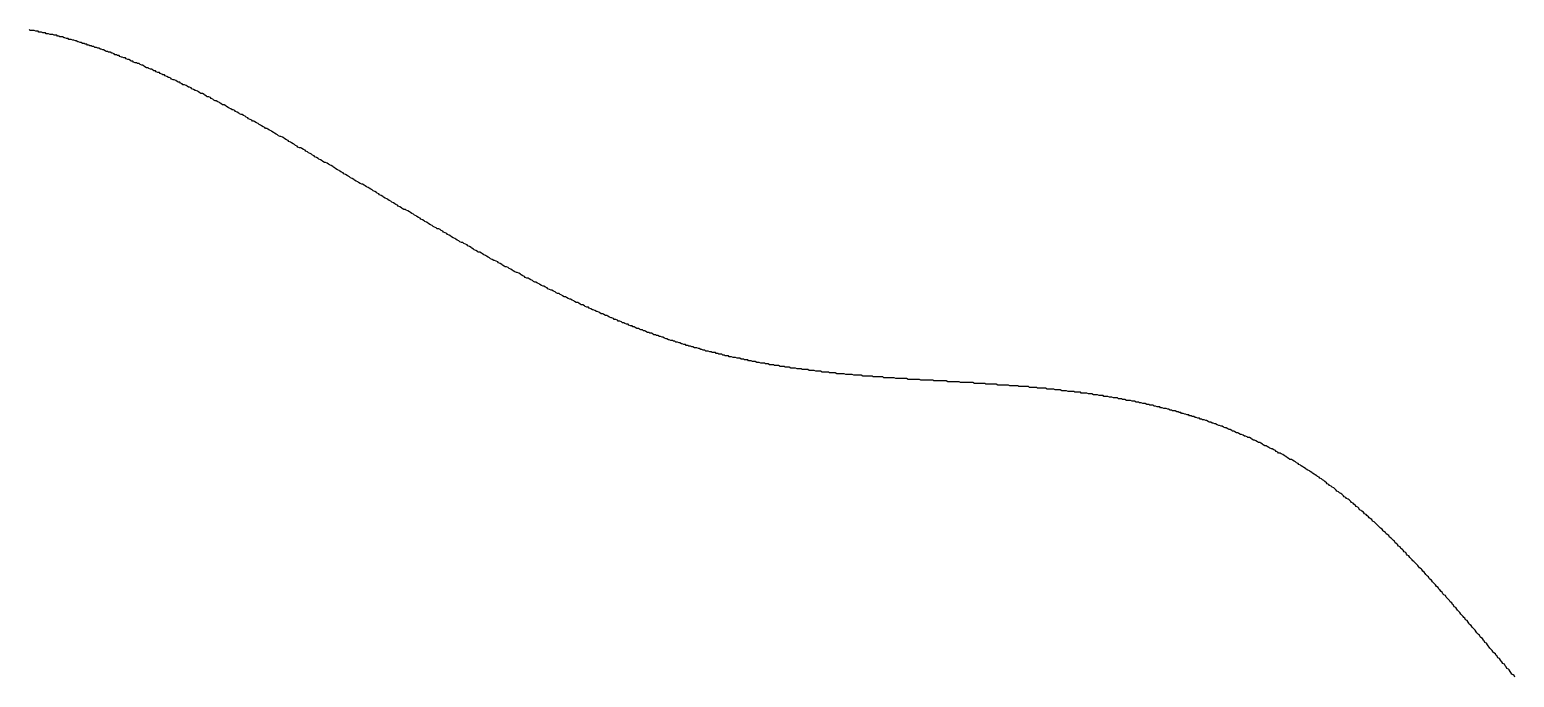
# Model space of a CAD drawing. Header units: millimetres. Extents: x 289 to 9778, y -894 to 6380.
# Drawn here: x 7107 to 7125.34, y 455.38 to 463.38 of the extents above; entities that cross this region are included whole.
import ezdxf

# ---------------------------------------------------------------- set-up
doc = ezdxf.new("R2010")
doc.units = ezdxf.units.MM

msp = doc.modelspace()

# ---------------------------------------------------------------- linework, layer by layer
msp.add_polyline3d([(7125.35, 455.378, 0), (7125.34, 455.398, 0), (7125.33, 455.408, 0), (7125.31, 455.418, 0), (7125.3, 455.438, 0), (7125.29, 455.448, 0), (7125.28, 455.468, 0), (7125.27, 455.478, 0), (7125.25, 455.488, 0), (7125.24, 455.508, 0), (7125.23, 455.518, 0), (7125.22, 455.538, 0), (7125.2, 455.548, 0), (7125.19, 455.568, 0), (7125.18, 455.578, 0), (7125.17, 455.588, 0), (7125.16, 455.608, 0), (7125.14, 455.618, 0), (7125.13, 455.638, 0), (7125.12, 455.648, 0), (7125.11, 455.668, 0), (7125.09, 455.678, 0), (7125.08, 455.688, 0), (7125.07, 455.708, 0), (7125.06, 455.718, 0), (7125.04, 455.738, 0), (7125.03, 455.748, 0), (7125.02, 455.768, 0), (7125.01, 455.778, 0), (7125, 455.798, 0), (7124.98, 455.808, 0), (7124.97, 455.828, 0), (7124.96, 455.838, 0), (7124.95, 455.858, 0), (7124.93, 455.868, 0), (7124.92, 455.878, 0), (7124.91, 455.898, 0), (7124.9, 455.908, 0), (7124.88, 455.928, 0), (7124.87, 455.938, 0), (7124.86, 455.958, 0), (7124.85, 455.968, 0), (7124.83, 455.988, 0), (7124.82, 455.998, 0), (7124.81, 456.018, 0), (7124.79, 456.028, 0), (7124.78, 456.048, 0), (7124.77, 456.058, 0), (7124.76, 456.078, 0), (7124.74, 456.088, 0), (7124.73, 456.108, 0), (7124.72, 456.118, 0), (7124.71, 456.128, 0), (7124.69, 456.148, 0), (7124.68, 456.158, 0), (7124.67, 456.178, 0), (7124.66, 456.188, 0), (7124.64, 456.208, 0), (7124.63, 456.218, 0), (7124.62, 456.238, 0), (7124.6, 456.248, 0), (7124.59, 456.268, 0), (7124.58, 456.278, 0), (7124.57, 456.298, 0), (7124.55, 456.308, 0), (7124.54, 456.328, 0), (7124.53, 456.338, 0), (7124.51, 456.358, 0), (7124.5, 456.368, 0), (7124.49, 456.388, 0), (7124.47, 456.398, 0), (7124.46, 456.408, 0), (7124.45, 456.428, 0), (7124.44, 456.438, 0), (7124.42, 456.458, 0), (7124.41, 456.468, 0), (7124.4, 456.488, 0), (7124.38, 456.498, 0), (7124.37, 456.518, 0), (7124.36, 456.528, 0), (7124.34, 456.548, 0), (7124.33, 456.558, 0), (7124.32, 456.578, 0), (7124.3, 456.588, 0), (7124.29, 456.598, 0), (7124.28, 456.618, 0), (7124.27, 456.628, 0), (7124.25, 456.648, 0), (7124.24, 456.658, 0), (7124.23, 456.678, 0), (7124.21, 456.688, 0), (7124.2, 456.708, 0), (7124.19, 456.718, 0), (7124.17, 456.728, 0), (7124.16, 456.748, 0), (7124.15, 456.758, 0), (7124.13, 456.778, 0), (7124.12, 456.788, 0), (7124.1, 456.808, 0), (7124.09, 456.818, 0), (7124.08, 456.828, 0), (7124.06, 456.848, 0), (7124.05, 456.858, 0), (7124.04, 456.878, 0), (7124.02, 456.888, 0), (7124.01, 456.898, 0), (7124, 456.918, 0), (7123.98, 456.928, 0), (7123.97, 456.948, 0), (7123.96, 456.958, 0), (7123.94, 456.968, 0), (7123.93, 456.988, 0), (7123.91, 456.998, 0), (7123.9, 457.018, 0), (7123.89, 457.028, 0), (7123.87, 457.038, 0), (7123.86, 457.058, 0), (7123.85, 457.068, 0), (7123.83, 457.088, 0), (7123.82, 457.098, 0), (7123.8, 457.108, 0), (7123.79, 457.128, 0), (7123.78, 457.138, 0), (7123.76, 457.148, 0), (7123.75, 457.168, 0), (7123.73, 457.178, 0), (7123.72, 457.188, 0), (7123.71, 457.208, 0), (7123.69, 457.218, 0), (7123.68, 457.228, 0), (7123.66, 457.248, 0), (7123.65, 457.258, 0), (7123.64, 457.268, 0), (7123.62, 457.288, 0), (7123.61, 457.298, 0), (7123.59, 457.308, 0), (7123.58, 457.328, 0), (7123.56, 457.338, 0), (7123.55, 457.348, 0), (7123.54, 457.358, 0), (7123.52, 457.378, 0), (7123.51, 457.388, 0), (7123.49, 457.398, 0), (7123.48, 457.418, 0), (7123.46, 457.428, 0), (7123.45, 457.438, 0), (7123.43, 457.448, 0), (7123.42, 457.468, 0), (7123.41, 457.478, 0), (7123.39, 457.488, 0), (7123.38, 457.498, 0), (7123.36, 457.518, 0), (7123.35, 457.528, 0), (7123.33, 457.538, 0), (7123.32, 457.548, 0), (7123.3, 457.568, 0), (7123.29, 457.578, 0), (7123.27, 457.588, 0), (7123.26, 457.598, 0), (7123.24, 457.608, 0), (7123.23, 457.618, 0), (7123.21, 457.638, 0), (7123.2, 457.648, 0), (7123.18, 457.658, 0), (7123.17, 457.668, 0), (7123.15, 457.678, 0), (7123.14, 457.688, 0), (7123.12, 457.708, 0), (7123.11, 457.718, 0), (7123.09, 457.728, 0), (7123.08, 457.738, 0), (7123.06, 457.748, 0), (7123.05, 457.758, 0), (7123.03, 457.768, 0), (7123.02, 457.778, 0), (7123, 457.798, 0), (7122.99, 457.808, 0), (7122.97, 457.818, 0), (7122.96, 457.828, 0), (7122.94, 457.838, 0), (7122.93, 457.848, 0), (7122.91, 457.858, 0), (7122.9, 457.868, 0), (7122.88, 457.878, 0), (7122.87, 457.888, 0), (7122.85, 457.898, 0), (7122.84, 457.908, 0), (7122.82, 457.918, 0), (7122.81, 457.928, 0), (7122.79, 457.938, 0), (7122.77, 457.948, 0), (7122.76, 457.958, 0), (7122.74, 457.968, 0), (7122.73, 457.978, 0), (7122.71, 457.988, 0), (7122.7, 457.998, 0), (7122.68, 458.008, 0), (7122.67, 458.018, 0), (7122.65, 458.028, 0), (7122.64, 458.038, 0), (7122.62, 458.048, 0), (7122.6, 458.058, 0), (7122.59, 458.068, 0), (7122.57, 458.068, 0), (7122.56, 458.078, 0), (7122.54, 458.088, 0), (7122.53, 458.098, 0), (7122.51, 458.108, 0), (7122.5, 458.118, 0), (7122.48, 458.128, 0), (7122.46, 458.138, 0), (7122.45, 458.148, 0), (7122.43, 458.148, 0), (7122.42, 458.158, 0), (7122.4, 458.168, 0), (7122.39, 458.178, 0), (7122.37, 458.188, 0), (7122.35, 458.198, 0), (7122.34, 458.198, 0), (7122.32, 458.208, 0), (7122.31, 458.218, 0), (7122.29, 458.228, 0), (7122.28, 458.238, 0), (7122.26, 458.238, 0), (7122.24, 458.248, 0), (7122.23, 458.258, 0), (7122.21, 458.268, 0), (7122.2, 458.278, 0), (7122.18, 458.278, 0), (7122.17, 458.288, 0), (7122.15, 458.298, 0), (7122.13, 458.308, 0), (7122.12, 458.308, 0), (7122.1, 458.318, 0), (7122.09, 458.328, 0), (7122.07, 458.338, 0), (7122.05, 458.338, 0), (7122.04, 458.348, 0), (7122.02, 458.358, 0), (7122.01, 458.358, 0), (7121.99, 458.368, 0), (7121.97, 458.378, 0), (7121.96, 458.378, 0), (7121.94, 458.388, 0), (7121.93, 458.398, 0), (7121.91, 458.398, 0), (7121.89, 458.408, 0), (7121.88, 458.418, 0), (7121.86, 458.418, 0), (7121.85, 458.428, 0), (7121.83, 458.438, 0), (7121.82, 458.438, 0), (7121.8, 458.448, 0), (7121.78, 458.458, 0), (7121.77, 458.458, 0), (7121.75, 458.468, 0), (7121.73, 458.478, 0), (7121.72, 458.478, 0), (7121.7, 458.488, 0), (7121.69, 458.488, 0), (7121.67, 458.498, 0), (7121.65, 458.508, 0), (7121.64, 458.508, 0), (7121.62, 458.518, 0), (7121.61, 458.518, 0), (7121.59, 458.528, 0), (7121.57, 458.528, 0), (7121.56, 458.538, 0), (7121.54, 458.548, 0), (7121.53, 458.548, 0), (7121.51, 458.558, 0), (7121.49, 458.558, 0), (7121.48, 458.568, 0), (7121.46, 458.568, 0), (7121.45, 458.578, 0), (7121.43, 458.578, 0), (7121.41, 458.588, 0), (7121.4, 458.588, 0), (7121.38, 458.598, 0), (7121.36, 458.598, 0), (7121.35, 458.608, 0), (7121.33, 458.608, 0), (7121.32, 458.618, 0), (7121.3, 458.618, 0), (7121.28, 458.628, 0), (7121.27, 458.628, 0), (7121.25, 458.638, 0), (7121.23, 458.638, 0), (7121.22, 458.648, 0), (7121.2, 458.648, 0), (7121.19, 458.658, 0), (7121.17, 458.658, 0), (7121.15, 458.668, 0), (7121.14, 458.668, 0), (7121.12, 458.668, 0), (7121.11, 458.678, 0), (7121.09, 458.678, 0), (7121.07, 458.688, 0), (7121.06, 458.688, 0), (7121.04, 458.698, 0), (7121.02, 458.698, 0), (7121.01, 458.698, 0), (7120.99, 458.708, 0), (7120.97, 458.708, 0), (7120.96, 458.718, 0), (7120.94, 458.718, 0), (7120.93, 458.718, 0), (7120.91, 458.728, 0), (7120.89, 458.728, 0), (7120.88, 458.738, 0), (7120.86, 458.738, 0), (7120.84, 458.738, 0), (7120.83, 458.748, 0), (7120.81, 458.748, 0), (7120.8, 458.748, 0), (7120.78, 458.758, 0), (7120.76, 458.758, 0), (7120.75, 458.758, 0), (7120.73, 458.768, 0), (7120.71, 458.768, 0), (7120.7, 458.778, 0), (7120.68, 458.778, 0), (7120.67, 458.778, 0), (7120.65, 458.788, 0), (7120.63, 458.788, 0), (7120.62, 458.788, 0), (7120.6, 458.798, 0), (7120.58, 458.798, 0), (7120.57, 458.798, 0), (7120.55, 458.798, 0), (7120.53, 458.808, 0), (7120.52, 458.808, 0), (7120.5, 458.808, 0), (7120.49, 458.818, 0), (7120.47, 458.818, 0), (7120.45, 458.818, 0), (7120.44, 458.828, 0), (7120.42, 458.828, 0), (7120.4, 458.828, 0), (7120.39, 458.828, 0), (7120.37, 458.838, 0), (7120.35, 458.838, 0), (7120.34, 458.838, 0), (7120.32, 458.848, 0), (7120.31, 458.848, 0), (7120.29, 458.848, 0), (7120.27, 458.848, 0), (7120.26, 458.858, 0), (7120.24, 458.858, 0), (7120.22, 458.858, 0), (7120.21, 458.858, 0), (7120.19, 458.868, 0), (7120.17, 458.868, 0), (7120.16, 458.868, 0), (7120.14, 458.868, 0), (7120.12, 458.878, 0), (7120.11, 458.878, 0), (7120.09, 458.878, 0), (7120.08, 458.878, 0), (7120.06, 458.888, 0), (7120.04, 458.888, 0), (7120.03, 458.888, 0), (7120.01, 458.888, 0), (7119.99, 458.888, 0), (7119.98, 458.898, 0), (7119.96, 458.898, 0), (7119.94, 458.898, 0), (7119.93, 458.898, 0), (7119.91, 458.898, 0), (7119.9, 458.908, 0), (7119.88, 458.908, 0), (7119.86, 458.908, 0), (7119.85, 458.908, 0), (7119.83, 458.908, 0), (7119.81, 458.918, 0), (7119.8, 458.918, 0), (7119.78, 458.918, 0), (7119.76, 458.918, 0), (7119.75, 458.918, 0), (7119.73, 458.928, 0), (7119.71, 458.928, 0), (7119.7, 458.928, 0), (7119.68, 458.928, 0), (7119.67, 458.928, 0), (7119.65, 458.938, 0), (7119.63, 458.938, 0), (7119.62, 458.938, 0), (7119.6, 458.938, 0), (7119.58, 458.938, 0), (7119.57, 458.938, 0), (7119.55, 458.948, 0), (7119.53, 458.948, 0), (7119.52, 458.948, 0), (7119.5, 458.948, 0), (7119.49, 458.948, 0), (7119.47, 458.948, 0), (7119.45, 458.948, 0), (7119.44, 458.958, 0), (7119.42, 458.958, 0), (7119.4, 458.958, 0), (7119.39, 458.958, 0), (7119.37, 458.958, 0), (7119.35, 458.958, 0), (7119.34, 458.968, 0), (7119.32, 458.968, 0), (7119.3, 458.968, 0), (7119.29, 458.968, 0), (7119.27, 458.968, 0), (7119.26, 458.968, 0), (7119.24, 458.968, 0), (7119.22, 458.968, 0), (7119.21, 458.978, 0), (7119.19, 458.978, 0), (7119.17, 458.978, 0), (7119.16, 458.978, 0), (7119.14, 458.978, 0), (7119.12, 458.978, 0), (7119.11, 458.978, 0), (7119.09, 458.988, 0), (7119.08, 458.988, 0), (7119.06, 458.988, 0), (7119.04, 458.988, 0), (7119.03, 458.988, 0), (7119.01, 458.988, 0), (7118.99, 458.988, 0), (7118.98, 458.988, 0), (7118.96, 458.988, 0), (7118.94, 458.998, 0), (7118.93, 458.998, 0), (7118.91, 458.998, 0), (7118.89, 458.998, 0), (7118.88, 458.998, 0), (7118.86, 458.998, 0), (7118.85, 458.998, 0), (7118.83, 458.998, 0), (7118.81, 458.998, 0), (7118.8, 459.008, 0), (7118.78, 459.008, 0), (7118.76, 459.008, 0), (7118.75, 459.008, 0), (7118.73, 459.008, 0), (7118.71, 459.008, 0), (7118.7, 459.008, 0), (7118.68, 459.008, 0), (7118.67, 459.008, 0), (7118.65, 459.018, 0), (7118.63, 459.018, 0), (7118.62, 459.018, 0), (7118.6, 459.018, 0), (7118.58, 459.018, 0), (7118.57, 459.018, 0), (7118.55, 459.018, 0), (7118.53, 459.018, 0), (7118.52, 459.018, 0), (7118.5, 459.018, 0), (7118.48, 459.028, 0), (7118.47, 459.028, 0), (7118.45, 459.028, 0), (7118.44, 459.028, 0), (7118.42, 459.028, 0), (7118.4, 459.028, 0), (7118.39, 459.028, 0), (7118.37, 459.028, 0), (7118.35, 459.028, 0), (7118.34, 459.028, 0), (7118.32, 459.038, 0), (7118.3, 459.038, 0), (7118.29, 459.038, 0), (7118.27, 459.038, 0), (7118.26, 459.038, 0), (7118.24, 459.038, 0), (7118.22, 459.038, 0), (7118.21, 459.038, 0), (7118.19, 459.038, 0), (7118.17, 459.038, 0), (7118.16, 459.048, 0), (7118.14, 459.048, 0), (7118.12, 459.048, 0), (7118.11, 459.048, 0), (7118.09, 459.048, 0), (7118.08, 459.048, 0), (7118.06, 459.048, 0), (7118.04, 459.048, 0), (7118.03, 459.048, 0), (7118.01, 459.048, 0), (7117.99, 459.058, 0), (7117.98, 459.058, 0), (7117.96, 459.058, 0), (7117.94, 459.058, 0), (7117.93, 459.058, 0), (7117.91, 459.058, 0), (7117.9, 459.058, 0), (7117.88, 459.058, 0), (7117.86, 459.058, 0), (7117.85, 459.058, 0), (7117.83, 459.068, 0), (7117.81, 459.068, 0), (7117.8, 459.068, 0), (7117.78, 459.068, 0), (7117.76, 459.068, 0), (7117.75, 459.068, 0), (7117.73, 459.068, 0), (7117.72, 459.068, 0), (7117.7, 459.068, 0), (7117.68, 459.078, 0), (7117.67, 459.078, 0), (7117.65, 459.078, 0), (7117.63, 459.078, 0), (7117.62, 459.078, 0), (7117.6, 459.078, 0), (7117.58, 459.078, 0), (7117.57, 459.078, 0), (7117.55, 459.078, 0), (7117.54, 459.088, 0), (7117.52, 459.088, 0), (7117.5, 459.088, 0), (7117.49, 459.088, 0), (7117.47, 459.088, 0), (7117.45, 459.088, 0), (7117.44, 459.088, 0), (7117.42, 459.088, 0), (7117.41, 459.098, 0), (7117.39, 459.098, 0), (7117.37, 459.098, 0), (7117.36, 459.098, 0), (7117.34, 459.098, 0), (7117.32, 459.098, 0), (7117.31, 459.098, 0), (7117.29, 459.098, 0), (7117.27, 459.108, 0), (7117.26, 459.108, 0), (7117.24, 459.108, 0), (7117.23, 459.108, 0), (7117.21, 459.108, 0), (7117.19, 459.108, 0), (7117.18, 459.108, 0), (7117.16, 459.118, 0), (7117.14, 459.118, 0), (7117.13, 459.118, 0), (7117.11, 459.118, 0), (7117.1, 459.118, 0), (7117.08, 459.118, 0), (7117.06, 459.128, 0), (7117.05, 459.128, 0), (7117.03, 459.128, 0), (7117.01, 459.128, 0), (7117, 459.128, 0), (7116.98, 459.128, 0), (7116.97, 459.128, 0), (7116.95, 459.138, 0), (7116.93, 459.138, 0), (7116.92, 459.138, 0), (7116.9, 459.138, 0), (7116.88, 459.138, 0), (7116.87, 459.148, 0), (7116.85, 459.148, 0), (7116.84, 459.148, 0), (7116.82, 459.148, 0), (7116.8, 459.148, 0), (7116.79, 459.148, 0), (7116.77, 459.158, 0), (7116.75, 459.158, 0), (7116.74, 459.158, 0), (7116.72, 459.158, 0), (7116.71, 459.158, 0), (7116.69, 459.168, 0), (7116.67, 459.168, 0), (7116.66, 459.168, 0), (7116.64, 459.168, 0), (7116.63, 459.168, 0), (7116.61, 459.178, 0), (7116.59, 459.178, 0), (7116.58, 459.178, 0), (7116.56, 459.178, 0), (7116.54, 459.178, 0), (7116.53, 459.188, 0), (7116.51, 459.188, 0), (7116.5, 459.188, 0), (7116.48, 459.188, 0), (7116.46, 459.198, 0), (7116.45, 459.198, 0), (7116.43, 459.198, 0), (7116.41, 459.198, 0), (7116.4, 459.198, 0), (7116.38, 459.208, 0), (7116.37, 459.208, 0), (7116.35, 459.208, 0), (7116.33, 459.208, 0), (7116.32, 459.218, 0), (7116.3, 459.218, 0), (7116.29, 459.218, 0), (7116.27, 459.218, 0), (7116.25, 459.228, 0), (7116.24, 459.228, 0), (7116.22, 459.228, 0), (7116.2, 459.228, 0), (7116.19, 459.238, 0), (7116.17, 459.238, 0), (7116.16, 459.238, 0), (7116.14, 459.238, 0), (7116.12, 459.248, 0), (7116.11, 459.248, 0), (7116.09, 459.248, 0), (7116.08, 459.258, 0), (7116.06, 459.258, 0), (7116.04, 459.258, 0), (7116.03, 459.258, 0), (7116.01, 459.268, 0), (7116, 459.268, 0), (7115.98, 459.268, 0), (7115.96, 459.278, 0), (7115.95, 459.278, 0), (7115.93, 459.278, 0), (7115.91, 459.288, 0), (7115.9, 459.288, 0), (7115.88, 459.288, 0), (7115.87, 459.298, 0), (7115.85, 459.298, 0), (7115.83, 459.298, 0), (7115.82, 459.308, 0), (7115.8, 459.308, 0), (7115.79, 459.308, 0), (7115.77, 459.318, 0), (7115.75, 459.318, 0), (7115.74, 459.318, 0), (7115.72, 459.328, 0), (7115.71, 459.328, 0), (7115.69, 459.328, 0), (7115.67, 459.338, 0), (7115.66, 459.338, 0), (7115.64, 459.338, 0), (7115.63, 459.348, 0), (7115.61, 459.348, 0), (7115.59, 459.348, 0), (7115.58, 459.358, 0), (7115.56, 459.358, 0), (7115.55, 459.368, 0), (7115.53, 459.368, 0), (7115.51, 459.368, 0), (7115.5, 459.378, 0), (7115.48, 459.378, 0), (7115.47, 459.388, 0), (7115.45, 459.388, 0), (7115.43, 459.388, 0), (7115.42, 459.398, 0), (7115.4, 459.398, 0), (7115.38, 459.408, 0), (7115.37, 459.408, 0), (7115.35, 459.408, 0), (7115.34, 459.418, 0), (7115.32, 459.418, 0), (7115.3, 459.428, 0), (7115.29, 459.428, 0), (7115.27, 459.438, 0), (7115.26, 459.438, 0), (7115.24, 459.448, 0), (7115.22, 459.448, 0), (7115.21, 459.448, 0), (7115.19, 459.458, 0), (7115.18, 459.458, 0), (7115.16, 459.468, 0), (7115.14, 459.468, 0), (7115.13, 459.478, 0), (7115.11, 459.478, 0), (7115.1, 459.488, 0), (7115.08, 459.488, 0), (7115.06, 459.498, 0), (7115.05, 459.498, 0), (7115.03, 459.508, 0), (7115.02, 459.508, 0), (7115, 459.518, 0), (7114.98, 459.518, 0), (7114.97, 459.528, 0), (7114.95, 459.528, 0), (7114.94, 459.538, 0), (7114.92, 459.538, 0), (7114.9, 459.548, 0), (7114.89, 459.548, 0), (7114.87, 459.558, 0), (7114.86, 459.558, 0), (7114.84, 459.568, 0), (7114.82, 459.578, 0), (7114.81, 459.578, 0), (7114.79, 459.588, 0), (7114.78, 459.588, 0), (7114.76, 459.598, 0), (7114.74, 459.598, 0), (7114.73, 459.608, 0), (7114.71, 459.608, 0), (7114.7, 459.618, 0), (7114.68, 459.628, 0), (7114.66, 459.628, 0), (7114.65, 459.638, 0), (7114.63, 459.638, 0), (7114.61, 459.648, 0), (7114.6, 459.658, 0), (7114.58, 459.658, 0), (7114.57, 459.668, 0), (7114.55, 459.668, 0), (7114.53, 459.678, 0), (7114.52, 459.688, 0), (7114.5, 459.688, 0), (7114.48, 459.698, 0), (7114.47, 459.708, 0), (7114.45, 459.708, 0), (7114.44, 459.718, 0), (7114.42, 459.718, 0), (7114.4, 459.728, 0), (7114.39, 459.738, 0), (7114.37, 459.738, 0), (7114.35, 459.748, 0), (7114.34, 459.758, 0), (7114.32, 459.758, 0), (7114.31, 459.768, 0), (7114.29, 459.778, 0), (7114.27, 459.778, 0), (7114.26, 459.788, 0), (7114.24, 459.798, 0), (7114.22, 459.798, 0), (7114.21, 459.808, 0), (7114.19, 459.818, 0), (7114.18, 459.818, 0), (7114.16, 459.828, 0), (7114.14, 459.838, 0), (7114.13, 459.848, 0), (7114.11, 459.848, 0), (7114.09, 459.858, 0), (7114.08, 459.868, 0), (7114.06, 459.868, 0), (7114.04, 459.878, 0), (7114.03, 459.888, 0), (7114.01, 459.898, 0), (7114, 459.898, 0), (7113.98, 459.908, 0), (7113.96, 459.918, 0), (7113.95, 459.918, 0), (7113.93, 459.928, 0), (7113.91, 459.938, 0), (7113.9, 459.948, 0), (7113.88, 459.948, 0), (7113.86, 459.958, 0), (7113.85, 459.968, 0), (7113.83, 459.978, 0), (7113.81, 459.978, 0), (7113.8, 459.988, 0), (7113.78, 459.998, 0), (7113.77, 460.008, 0), (7113.75, 460.008, 0), (7113.73, 460.018, 0), (7113.72, 460.028, 0), (7113.7, 460.038, 0), (7113.68, 460.048, 0), (7113.67, 460.048, 0), (7113.65, 460.058, 0), (7113.63, 460.068, 0), (7113.62, 460.078, 0), (7113.6, 460.078, 0), (7113.58, 460.088, 0), (7113.57, 460.098, 0), (7113.55, 460.108, 0), (7113.54, 460.118, 0), (7113.52, 460.118, 0), (7113.5, 460.128, 0), (7113.49, 460.138, 0), (7113.47, 460.148, 0), (7113.45, 460.158, 0), (7113.44, 460.158, 0), (7113.42, 460.168, 0), (7113.4, 460.178, 0), (7113.39, 460.188, 0), (7113.37, 460.198, 0), (7113.35, 460.208, 0), (7113.34, 460.208, 0), (7113.32, 460.218, 0), (7113.3, 460.228, 0), (7113.29, 460.238, 0), (7113.27, 460.248, 0), (7113.25, 460.258, 0), (7113.24, 460.258, 0), (7113.22, 460.268, 0), (7113.21, 460.278, 0), (7113.19, 460.288, 0), (7113.17, 460.298, 0), (7113.16, 460.308, 0), (7113.14, 460.308, 0), (7113.12, 460.318, 0), (7113.11, 460.328, 0), (7113.09, 460.338, 0), (7113.07, 460.348, 0), (7113.06, 460.358, 0), (7113.04, 460.368, 0), (7113.02, 460.378, 0), (7113.01, 460.378, 0), (7112.99, 460.388, 0), (7112.97, 460.398, 0), (7112.96, 460.408, 0), (7112.94, 460.418, 0), (7112.92, 460.428, 0), (7112.91, 460.438, 0), (7112.89, 460.448, 0), (7112.87, 460.448, 0), (7112.86, 460.458, 0), (7112.84, 460.468, 0), (7112.83, 460.478, 0), (7112.81, 460.488, 0), (7112.79, 460.498, 0), (7112.78, 460.508, 0), (7112.76, 460.518, 0), (7112.74, 460.528, 0), (7112.73, 460.528, 0), (7112.71, 460.538, 0), (7112.69, 460.548, 0), (7112.68, 460.558, 0), (7112.66, 460.568, 0), (7112.64, 460.578, 0), (7112.63, 460.588, 0), (7112.61, 460.598, 0), (7112.59, 460.608, 0), (7112.58, 460.618, 0), (7112.56, 460.628, 0), (7112.54, 460.628, 0), (7112.53, 460.638, 0), (7112.51, 460.648, 0), (7112.49, 460.658, 0), (7112.48, 460.668, 0), (7112.46, 460.678, 0), (7112.45, 460.688, 0), (7112.43, 460.698, 0), (7112.41, 460.708, 0), (7112.4, 460.718, 0), (7112.38, 460.728, 0), (7112.36, 460.738, 0), (7112.35, 460.748, 0), (7112.33, 460.748, 0), (7112.31, 460.758, 0), (7112.3, 460.768, 0), (7112.28, 460.778, 0), (7112.26, 460.788, 0), (7112.25, 460.798, 0), (7112.23, 460.808, 0), (7112.21, 460.818, 0), (7112.2, 460.828, 0), (7112.18, 460.838, 0), (7112.16, 460.848, 0), (7112.15, 460.858, 0), (7112.13, 460.868, 0), (7112.11, 460.878, 0), (7112.1, 460.888, 0), (7112.08, 460.898, 0), (7112.07, 460.908, 0), (7112.05, 460.918, 0), (7112.03, 460.918, 0), (7112.02, 460.928, 0), (7112, 460.938, 0), (7111.98, 460.948, 0), (7111.97, 460.958, 0), (7111.95, 460.968, 0), (7111.93, 460.978, 0), (7111.92, 460.988, 0), (7111.9, 460.998, 0), (7111.88, 461.008, 0), (7111.87, 461.018, 0), (7111.85, 461.028, 0), (7111.83, 461.038, 0), (7111.82, 461.048, 0), (7111.8, 461.058, 0), (7111.78, 461.068, 0), (7111.77, 461.078, 0), (7111.75, 461.088, 0), (7111.74, 461.098, 0), (7111.72, 461.108, 0), (7111.7, 461.118, 0), (7111.69, 461.128, 0), (7111.67, 461.138, 0), (7111.65, 461.148, 0), (7111.64, 461.158, 0), (7111.62, 461.158, 0), (7111.6, 461.168, 0), (7111.59, 461.178, 0), (7111.57, 461.188, 0), (7111.55, 461.198, 0), (7111.54, 461.208, 0), (7111.52, 461.218, 0), (7111.51, 461.228, 0), (7111.49, 461.238, 0), (7111.47, 461.248, 0), (7111.46, 461.258, 0), (7111.44, 461.268, 0), (7111.42, 461.278, 0), (7111.41, 461.288, 0), (7111.39, 461.298, 0), (7111.37, 461.308, 0), (7111.36, 461.318, 0), (7111.34, 461.328, 0), (7111.32, 461.338, 0), (7111.31, 461.348, 0), (7111.29, 461.358, 0), (7111.28, 461.368, 0), (7111.26, 461.378, 0), (7111.24, 461.388, 0), (7111.23, 461.398, 0), (7111.21, 461.408, 0), (7111.19, 461.418, 0), (7111.18, 461.428, 0), (7111.16, 461.438, 0), (7111.14, 461.448, 0), (7111.13, 461.458, 0), (7111.11, 461.468, 0), (7111.1, 461.468, 0), (7111.08, 461.478, 0), (7111.06, 461.488, 0), (7111.05, 461.498, 0), (7111.03, 461.508, 0), (7111.01, 461.518, 0), (7111, 461.528, 0), (7110.98, 461.538, 0), (7110.96, 461.548, 0), (7110.95, 461.558, 0), (7110.93, 461.568, 0), (7110.92, 461.578, 0), (7110.9, 461.588, 0), (7110.88, 461.598, 0), (7110.87, 461.608, 0), (7110.85, 461.618, 0), (7110.83, 461.628, 0), (7110.82, 461.638, 0), (7110.8, 461.648, 0), (7110.78, 461.658, 0), (7110.77, 461.668, 0), (7110.75, 461.678, 0), (7110.74, 461.688, 0), (7110.72, 461.698, 0), (7110.7, 461.708, 0), (7110.69, 461.718, 0), (7110.67, 461.728, 0), (7110.65, 461.738, 0), (7110.64, 461.738, 0), (7110.62, 461.748, 0), (7110.61, 461.758, 0), (7110.59, 461.768, 0), (7110.57, 461.778, 0), (7110.56, 461.788, 0), (7110.54, 461.798, 0), (7110.52, 461.808, 0), (7110.51, 461.818, 0), (7110.49, 461.828, 0), (7110.48, 461.838, 0), (7110.46, 461.848, 0), (7110.44, 461.858, 0), (7110.43, 461.868, 0), (7110.41, 461.878, 0), (7110.4, 461.888, 0), (7110.38, 461.898, 0), (7110.36, 461.908, 0), (7110.35, 461.918, 0), (7110.33, 461.918, 0), (7110.31, 461.928, 0), (7110.3, 461.938, 0), (7110.28, 461.948, 0), (7110.27, 461.958, 0), (7110.25, 461.968, 0), (7110.23, 461.978, 0), (7110.22, 461.988, 0), (7110.2, 461.998, 0), (7110.19, 462.008, 0), (7110.17, 462.018, 0), (7110.15, 462.028, 0), (7110.14, 462.038, 0), (7110.12, 462.048, 0), (7110.1, 462.058, 0), (7110.09, 462.058, 0), (7110.07, 462.068, 0), (7110.06, 462.078, 0), (7110.04, 462.088, 0), (7110.02, 462.098, 0), (7110.01, 462.108, 0), (7109.99, 462.118, 0), (7109.98, 462.128, 0), (7109.96, 462.138, 0), (7109.94, 462.148, 0), (7109.93, 462.158, 0), (7109.91, 462.158, 0), (7109.9, 462.168, 0), (7109.88, 462.178, 0), (7109.86, 462.188, 0), (7109.85, 462.198, 0), (7109.83, 462.208, 0), (7109.82, 462.218, 0), (7109.8, 462.228, 0), (7109.78, 462.238, 0), (7109.77, 462.248, 0), (7109.75, 462.248, 0), (7109.74, 462.258, 0), (7109.72, 462.268, 0), (7109.7, 462.278, 0), (7109.69, 462.288, 0), (7109.67, 462.298, 0), (7109.66, 462.308, 0), (7109.64, 462.318, 0), (7109.62, 462.328, 0), (7109.61, 462.328, 0), (7109.59, 462.338, 0), (7109.58, 462.348, 0), (7109.56, 462.358, 0), (7109.54, 462.368, 0), (7109.53, 462.378, 0), (7109.51, 462.388, 0), (7109.5, 462.388, 0), (7109.48, 462.398, 0), (7109.46, 462.408, 0), (7109.45, 462.418, 0), (7109.43, 462.428, 0), (7109.42, 462.438, 0), (7109.4, 462.448, 0), (7109.38, 462.448, 0), (7109.37, 462.458, 0), (7109.35, 462.468, 0), (7109.34, 462.478, 0), (7109.32, 462.488, 0), (7109.3, 462.498, 0), (7109.29, 462.498, 0), (7109.27, 462.508, 0), (7109.26, 462.518, 0), (7109.24, 462.528, 0), (7109.23, 462.538, 0), (7109.21, 462.548, 0), (7109.19, 462.548, 0), (7109.18, 462.558, 0), (7109.16, 462.568, 0), (7109.15, 462.578, 0), (7109.13, 462.588, 0), (7109.11, 462.588, 0), (7109.1, 462.598, 0), (7109.08, 462.608, 0), (7109.07, 462.618, 0), (7109.05, 462.628, 0), (7109.04, 462.628, 0), (7109.02, 462.638, 0), (7109, 462.648, 0), (7108.99, 462.658, 0), (7108.97, 462.668, 0), (7108.96, 462.668, 0), (7108.94, 462.678, 0), (7108.93, 462.688, 0), (7108.91, 462.698, 0), (7108.89, 462.698, 0), (7108.88, 462.708, 0), (7108.86, 462.718, 0), (7108.85, 462.728, 0), (7108.83, 462.728, 0), (7108.82, 462.738, 0), (7108.8, 462.748, 0), (7108.78, 462.758, 0), (7108.77, 462.758, 0), (7108.75, 462.768, 0), (7108.74, 462.778, 0), (7108.72, 462.788, 0), (7108.71, 462.788, 0), (7108.69, 462.798, 0), (7108.67, 462.808, 0), (7108.66, 462.818, 0), (7108.64, 462.818, 0), (7108.63, 462.828, 0), (7108.61, 462.838, 0), (7108.6, 462.848, 0), (7108.58, 462.848, 0), (7108.56, 462.858, 0), (7108.55, 462.868, 0), (7108.53, 462.868, 0), (7108.52, 462.878, 0), (7108.5, 462.888, 0), (7108.49, 462.888, 0), (7108.47, 462.898, 0), (7108.46, 462.908, 0), (7108.44, 462.908, 0), (7108.42, 462.918, 0), (7108.41, 462.928, 0), (7108.39, 462.938, 0), (7108.38, 462.938, 0), (7108.36, 462.948, 0), (7108.35, 462.958, 0), (7108.33, 462.958, 0), (7108.32, 462.968, 0), (7108.3, 462.968, 0), (7108.28, 462.978, 0), (7108.27, 462.988, 0), (7108.25, 462.988, 0), (7108.24, 462.998, 0), (7108.22, 463.008, 0), (7108.21, 463.008, 0), (7108.19, 463.018, 0), (7108.18, 463.028, 0), (7108.16, 463.028, 0), (7108.14, 463.038, 0), (7108.13, 463.038, 0), (7108.11, 463.048, 0), (7108.1, 463.058, 0), (7108.08, 463.058, 0), (7108.07, 463.068, 0), (7108.05, 463.068, 0), (7108.04, 463.078, 0), (7108.02, 463.088, 0), (7108.01, 463.088, 0), (7107.99, 463.098, 0), (7107.97, 463.098, 0), (7107.96, 463.108, 0), (7107.94, 463.108, 0), (7107.93, 463.118, 0), (7107.91, 463.128, 0), (7107.9, 463.128, 0), (7107.88, 463.138, 0), (7107.87, 463.138, 0), (7107.85, 463.148, 0), (7107.84, 463.148, 0), (7107.82, 463.158, 0), (7107.8, 463.158, 0), (7107.79, 463.168, 0), (7107.77, 463.168, 0), (7107.76, 463.178, 0), (7107.74, 463.178, 0), (7107.73, 463.188, 0), (7107.71, 463.188, 0), (7107.7, 463.198, 0), (7107.68, 463.198, 0), (7107.67, 463.208, 0), (7107.65, 463.208, 0), (7107.63, 463.218, 0), (7107.62, 463.218, 0), (7107.6, 463.228, 0), (7107.59, 463.228, 0), (7107.57, 463.238, 0), (7107.56, 463.238, 0), (7107.54, 463.248, 0), (7107.53, 463.248, 0), (7107.51, 463.258, 0), (7107.5, 463.258, 0), (7107.48, 463.258, 0), (7107.47, 463.268, 0), (7107.45, 463.268, 0), (7107.43, 463.278, 0), (7107.42, 463.278, 0), (7107.4, 463.288, 0), (7107.39, 463.288, 0), (7107.37, 463.288, 0), (7107.36, 463.298, 0), (7107.34, 463.298, 0), (7107.33, 463.308, 0), (7107.31, 463.308, 0), (7107.3, 463.308, 0), (7107.28, 463.318, 0), (7107.27, 463.318, 0), (7107.25, 463.318, 0), (7107.23, 463.328, 0), (7107.22, 463.328, 0), (7107.2, 463.328, 0), (7107.19, 463.338, 0), (7107.17, 463.338, 0), (7107.16, 463.338, 0), (7107.14, 463.348, 0), (7107.13, 463.348, 0), (7107.11, 463.348, 0), (7107.1, 463.358, 0), (7107.08, 463.358, 0), (7107.07, 463.358, 0), (7107.05, 463.368, 0), (7107.04, 463.368, 0), (7107.02, 463.368, 0), (7107, 463.368, 0), (7106.99, 463.378, 0)])

doc.saveas('drawing.dxf')
